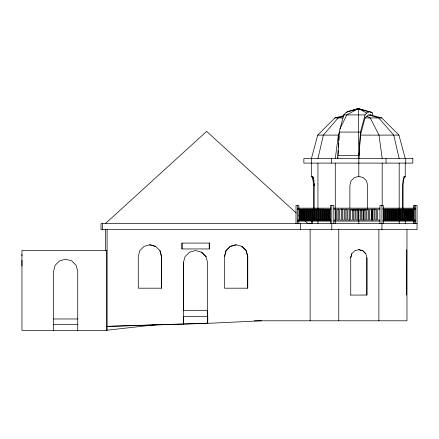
<?xml version="1.0" encoding="UTF-8"?>
<svg xmlns="http://www.w3.org/2000/svg" width="439" height="439" viewBox="0 0 439 439"><rect width="100%" height="100%" fill="white"/><g stroke="black" fill="none" stroke-linecap="round" stroke-linejoin="round"><path stroke-width="0.66" d="M21.95 265.996L21.95 260.195M21.95 255.953L21.95 254.395M367.673 209.387L367.668 210.012L367.668 185.296L366.483 180.852L363.24 177.597L359.98 176.719L357.62 176.719L354.35 177.597L351.085 180.852L349.888 185.296L349.888 208.009M337.832 157.222L337.75 158.561L339.204 132.084L343.699 114.914L346.217 112.4L347.957 111.413L358.328 108.631L370.401 111.863L372.426 113.015L372.426 115.441M337.997 154.544L338.249 150.522M338.414 147.844L338.705 143.152M338.87 140.469L339.122 136.452M370.401 111.863L368.903 111.885L366.828 113.103L365.034 114.914L360.474 132.084L358.806 158.561L360.474 135.108L365.034 117.943L366.828 116.132L368.903 114.908L370.401 114.892L381.782 117.943L398.952 135.108L405.235 158.561M335.286 158.561L338.376 135.108L339.676 132.457M312.288 223.577L313.248 216.795M317.946 158.561L323.356 135.108L338.14 117.943L343.732 116.198M207.702 316.365L207.702 310.313L183.403 310.313L183.403 262.665L185.028 256.612L189.489 252.184L195.536 250.559L201.589 252.184L206.023 256.612L201.589 252.184M224.538 256.414L226.058 250.614L230.305 246.367L236.138 244.814L230.338 246.367L226.09 250.614L224.538 256.414L224.505 288.193L247.733 288.193L247.733 256.414L246.18 250.614L241.938 246.367L236.105 244.814M344.033 115.49L334.88 117.943L317.71 135.108L311.427 158.561L311.427 176.708L313.934 178.684M350.761 295.063L350.728 257.737L351.809 253.704L354.794 250.751L358.833 249.67L362.866 250.751L365.819 253.704L366.9 257.737L366.9 295.063L350.728 295.063M351.842 253.704L350.728 257.737M339.94 128.901L346.81 114.914L358.328 108.631L368.903 111.885M314.697 183.815L313.43 185.296L313.43 208.009M404.643 176.719L403.798 177.597L402.958 180.852L402.651 185.296L402.651 210.012L405.235 210.012M105.36 223.632L206.626 131.393L296.254 213.019M357.209 109.223L358.328 108.631L365.38 110.826M346.217 112.4L358.328 108.631L366.828 113.103M351.195 110.826L358.328 108.631L360.095 109.591M149.891 244.814L144.058 246.367L139.816 250.614L138.258 256.414L138.29 288.193L161.492 288.193L161.492 256.414L159.939 250.614L155.658 246.367L149.858 244.814L155.658 246.367M403.951 176.917L405.224 176.719L405.235 163.105M106.968 330.216L156.514 324.668M261.43 320.788L207.642 323.351L107.094 326.435M107.094 326.347L207.768 323.225L207.768 316.365L183.436 316.365M307.102 223.649L311.196 223.638M343.699 114.914L365.034 114.914M334.88 117.943L343.079 117.943M365.034 117.943L381.782 117.943M339.204 132.084L360.474 132.084M317.71 135.108L339.204 135.108M360.474 135.108L398.952 135.108M337.75 155.538L358.806 155.538L358.328 108.631M403.957 176.719L405.235 176.719L404.314 177.597L403.408 180.852L403.079 185.296L403.079 210.012M313.517 177.597L312.283 177.597L313.122 180.852L313.43 185.296L314.697 185.296M313.122 180.852L314.297 180.852M333.821 208.157L379.933 208.157M382.956 208.157L415.278 208.157L415.278 209.167L382.803 209.167M299.557 209.167L297.801 209.167L297.801 208.157L330.765 208.157L330.732 209.167M330.913 209.167L329.151 209.167L329.151 220.098M333.821 209.167L336.038 209.167L336.027 220.098L333.821 220.098M344.176 209.167L339.748 209.167L339.759 220.098L341.46 220.098L341.46 209.167M363.157 209.167L361.445 209.167L361.445 220.098L363.157 220.098L363.157 209.167L363.146 220.098M366.867 209.167L368.579 209.167L368.568 220.098L366.867 220.098L366.878 209.167M371.29 209.167L369.578 209.167L369.578 220.098L371.29 220.098L371.29 209.167L371.284 220.098M379.933 209.167L377.716 209.167L377.716 220.098L379.933 220.098M312.091 210.012L313.43 210.012M350.574 210.012L365.621 210.012M330.913 220.098L297.801 220.098L297.801 221.108L330.765 221.108L330.732 220.098M349.598 220.098L347.886 220.098L347.886 209.167L349.598 209.167L349.587 220.098M382.803 220.098L415.278 220.098L415.278 221.108L382.956 221.108M333.821 221.108L379.933 221.108M417.05 223.632L101.025 223.632L101.025 229.679L417.05 229.679L417.05 205.474L413.692 205.474L413.692 223.632M241.905 246.367L246.153 250.614L247.706 256.414L247.706 288.193M358.8 249.67L362.866 250.751L365.819 253.704M159.939 250.614L161.459 256.414L161.459 288.193M366.9 257.737L366.872 295.063M183.403 262.665L183.436 324.092M406.679 295.063L406.761 249.67M53.525 318.972L77.736 318.972M254.197 320.788L406.964 320.788L406.964 229.679M203.575 323.351L207.642 323.351L207.614 262.665L205.99 256.612M183.436 323.977L183.557 316.365M53.525 324.317L77.736 324.317M368.903 114.908L378.758 117.943L393.717 135.108L399.188 158.561M370.505 112.417L372.426 113.015M366.828 116.132L370.264 117.943L378.994 135.108L382.193 158.561M370.401 114.892L371.921 115.753M298.789 215.329L301.319 217.634M304.864 220.861L307.898 223.632M312.052 176.719L312.974 177.597L313.88 180.852L314.209 185.296L314.209 210.012M415.634 205.474L415.634 223.632M414.196 205.474L414.196 223.632M413.73 209.167L413.73 220.098M413.022 209.167L413.022 220.098M412.303 209.167L412.303 220.098M411.831 209.167L411.831 220.098M411.749 209.167L411.749 220.098M411.129 209.167L411.129 220.098M410.531 209.167L410.531 220.098M410.405 209.167L410.405 220.098M409.933 209.167L409.933 220.098M409.812 209.167L409.812 220.098M409.23 209.167L409.23 220.098M408.594 209.167L408.594 220.098M408.506 209.167L408.506 220.098M408.034 209.167L408.034 220.098M407.875 209.167L407.875 220.098M407.332 209.167L407.332 220.098M406.657 209.167L406.607 220.098M406.135 209.167L406.135 220.098M405.938 209.167L405.938 220.098M405.779 158.561L405.779 163.105M405.433 209.167L405.433 220.098M405.235 220.866L405.235 223.577M404.709 209.167L404.709 220.098M404.242 209.167L404.242 220.098M403.534 209.167L403.534 220.098M402.815 209.167L402.815 220.098M402.344 209.167L402.344 220.098M401.636 209.167L401.636 220.098M400.917 209.167L400.917 220.098M400.445 209.167L400.445 220.098M399.737 209.167L399.737 220.098M399.188 163.105L399.188 223.566M399.018 209.167L399.018 220.098M398.546 209.167L398.546 220.098M397.838 209.167L397.838 220.098M397.119 209.167L397.119 220.098M396.647 209.167L396.647 220.098M395.94 209.167L395.94 220.098M395.221 209.167L395.221 220.098M394.749 209.167L394.749 220.098M394.041 209.167L394.041 220.098M393.322 209.167L393.322 220.098M392.85 209.167L392.85 220.098M392.142 209.167L392.142 220.098M391.423 209.167L391.423 220.098M390.951 209.167L390.951 220.098M390.244 209.167L390.244 220.098M389.525 209.167L389.525 220.098M389.053 209.167L389.053 220.098M388.35 209.167L388.35 220.098M387.626 209.167L387.626 220.098M387.154 209.167L387.154 220.098M386.452 209.167L386.452 220.098M386.04 158.561L386.04 163.105M385.727 209.167L385.727 220.098M385.255 209.167L385.255 220.098M384.553 209.167L384.553 220.098M383.829 209.167L383.829 220.098M383.368 223.632L383.368 205.474L379.916 205.474L379.938 223.632M382.193 163.105L382.193 205.902M381.952 205.474L381.952 229.679M378.884 229.679L378.884 320.788M375.01 209.167L375.005 220.098L376.717 220.098L376.717 209.167L372.288 209.167L372.288 220.098L374.006 220.098L373.995 209.167M372.299 209.167L372.299 220.098M358.882 158.561L358.882 163.105M358.806 163.105L358.806 176.719M358.806 210.012L358.806 223.577M358.74 209.167L358.729 220.098L360.446 220.098L360.435 209.167L356.029 209.167L356.018 220.098L357.73 220.098L357.73 209.167M344.165 209.167L344.176 220.098L342.458 220.098L342.469 209.167M338.776 229.679L338.776 320.788M335.286 163.105L335.286 223.566M333.838 223.632L333.816 205.474L330.375 205.474L330.375 223.632M331.818 205.474L331.813 229.679M331.571 158.561L331.571 163.105M329.859 209.167L329.859 220.098M328.432 220.098L328.432 209.167L327.214 209.167L327.214 220.098M327.922 209.167L327.922 220.098M326.495 220.098L326.495 209.167L325.277 209.167L325.277 220.098M325.985 209.167L325.985 220.098M324.558 220.098L324.558 209.167L302.037 209.167L302.037 220.098M324.048 209.167L324.048 220.098M323.34 209.167L323.34 220.098M322.621 209.167L322.621 220.098M322.111 209.167L322.111 220.098M321.408 209.167L321.408 220.098M320.684 209.167L320.684 220.098M320.174 209.167L320.174 220.098M319.471 209.167L319.471 220.098M318.747 209.167L318.747 220.098M318.237 209.167L318.237 220.098M317.946 163.105L317.946 208.624M317.946 220.85L317.946 223.566M317.534 209.167L317.534 220.098M316.81 209.167L316.81 220.098M316.299 209.167L316.299 220.098M315.597 209.167L315.597 220.098M314.873 209.167L314.873 220.098M314.362 209.167L314.362 220.098M313.66 209.167L313.66 220.098M312.936 209.167L312.936 220.098M312.425 209.167L312.425 220.098M311.723 209.167L311.723 220.098M311.427 220.866L311.427 223.577M310.999 209.167L310.999 220.098M310.488 209.167L310.488 220.098M310.126 229.679L310.126 320.788M309.786 209.167L309.786 220.098M309.061 209.167L309.061 220.098M308.551 209.167L308.551 220.098M307.849 209.167L307.849 220.098M307.124 209.167L307.124 220.098M306.614 209.167L306.614 220.098M305.912 209.167L305.912 220.098M305.187 209.167L305.187 220.098M304.677 209.167L304.677 220.098M303.975 209.167L303.975 220.098M303.256 209.167L303.256 220.098M302.745 209.167L302.745 220.098M301.319 220.098L301.319 209.167L300.1 209.167L300.1 220.098M300.808 209.167L300.808 220.098M300.589 223.632L300.589 229.679M299.382 209.167L299.382 220.098M298.86 223.632L298.86 205.474L296.007 205.474L296.007 223.632M297.45 205.474L297.45 223.632M209.227 243.08L209.227 248.951M182.031 243.08L182.031 248.951M107.094 229.679L107.094 330.369L21.95 330.369L21.95 250.428L106.688 250.428L106.688 330.369M105.612 229.679L105.612 250.23M102.6 223.632L102.6 229.679M77.736 330.369L77.736 271.324L76.112 265.271L71.683 260.843L65.63 259.224L59.578 260.843L55.149 265.271L53.525 271.324L53.525 330.369M312.963 176.719L311.427 176.708L312.963 176.719M412.803 158.561L303.859 158.561L303.859 163.105L412.803 163.105L412.803 158.561M338.749 209.167L337.048 209.167L337.037 220.098L338.749 220.098L338.738 209.167M346.887 209.167L345.169 209.167L345.169 220.098L346.887 220.098L346.887 209.167M352.308 209.167L350.607 209.167L350.596 220.098L352.308 220.098L352.297 209.167M355.019 209.167L353.307 209.167L353.307 220.098L355.019 220.098L355.008 209.167M365.868 209.167L364.167 209.167L364.156 220.098L365.868 220.098L365.868 209.167M209.321 243.08L181.938 243.08L181.938 248.951L209.321 248.951L209.321 243.08"/></g></svg>
